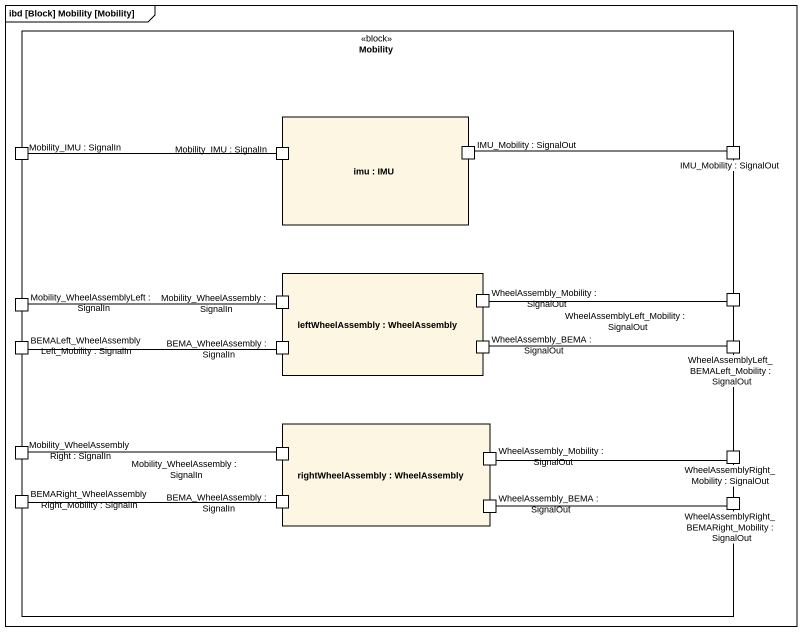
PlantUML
@startuml
mainframe ibd [Block] Mobility [Mobility]
rectangle Mobility <<block>> {
  rectangle "imu : IMU" as imu {
    port "Mobility_IMU : SignalIn" as Mobility_IMU_SignalIn_2
    port "IMU_Mobility : SignalOut" as IMU_Mobility_SignalOut
  }
  port "Mobility_IMU : SignalIn" as Mobility_IMU_SignalIn
  port "IMU_Mobility : SignalOut" as IMU_Mobility_SignalOut_2
  rectangle "leftWheelAssembly : WheelAssembly" as leftWheelAssembly {
    port "Mobility_WheelAssembly : SignalIn" as Mobility_WheelAssembly
    port "WheelAssembly_Mobility : SignalOut" as WheelAssembly_Mobility
    port "BEMA_WheelAssembly : SignalIn" as BEMA_WheelAssembly_SignalIn
    port "WheelAssembly_BEMA : SignalOut" as WheelAssembly_BEMA_SignalOut
  }
  port "Mobility_WheelAssemblyLeft : SignalIn" as Mobility_WheelAssemblyLeft
  port "WheelAssemblyLeft_Mobility : SignalOut" as WheelAssemblyLeft_Mobility
  port "BEMALeft_WheelAssemblyLeft_Mobility : SignalIn" as BEMALeft_WheelAssemblyLeft
  port "WheelAssemblyLeft_BEMALeft_Mobility : SignalOut" as WheelAssemblyLeft_BEMALeft
  rectangle "rightWheelAssembly : WheelAssembly" as rightWheelAssembly {
    port "Mobility_WheelAssembly : SignalIn" as Mobility_WheelAssembly_2
    port "WheelAssembly_Mobility : SignalOut" as WheelAssembly_Mobility_2
    port "BEMA_WheelAssembly : SignalIn" as BEMA_WheelAssembly_SignalIn_2
    port "WheelAssembly_BEMA : SignalOut" as WheelAssembly_BEMA_SignalOut_2
  }
  port "Mobility_WheelAssemblyRight : SignalIn" as Mobility_WheelAssemblyRight
  port "WheelAssemblyRight_Mobility : SignalOut" as WheelAssemblyRight_Mobility
  port "BEMARight_WheelAssemblyRight_Mobility : SignalIn" as BEMARight
  port "WheelAssemblyRight_BEMARight_Mobility : SignalOut" as WheelAssemblyRight
}
Mobility_IMU_SignalIn -right- Mobility_IMU_SignalIn_2
IMU_Mobility_SignalOut -right- IMU_Mobility_SignalOut_2
Mobility_WheelAssemblyLeft -right- Mobility_WheelAssembly
WheelAssembly_Mobility -right- WheelAssemblyLeft_Mobility
BEMALeft_WheelAssemblyLeft -right- BEMA_WheelAssembly_SignalIn
WheelAssembly_BEMA_SignalOut -right- WheelAssemblyLeft_BEMALeft
Mobility_WheelAssemblyRight -right- Mobility_WheelAssembly_2
WheelAssembly_Mobility_2 -right- WheelAssemblyRight_Mobility
BEMARight -right- BEMA_WheelAssembly_SignalIn_2
WheelAssembly_BEMA_SignalOut_2 -right- WheelAssemblyRight
@enduml
